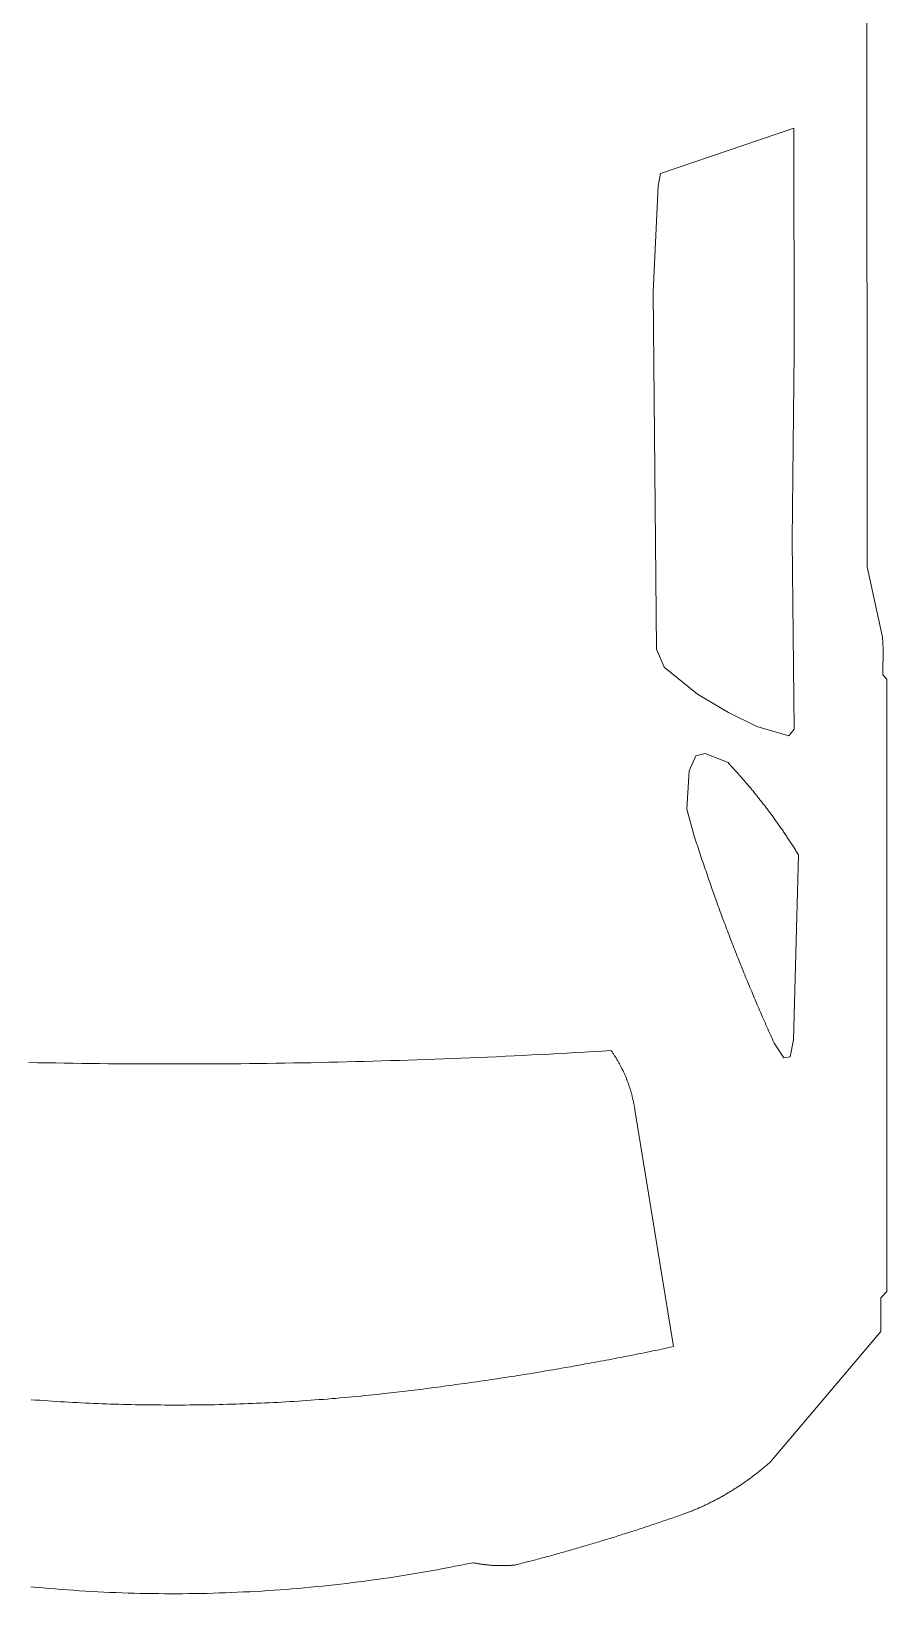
# Model space of a CAD drawing. Header units: millimetres. Extents: x 10 to 410, y 10 to 287.
# Drawn here: x 190.19 to 198.98, y 193.25 to 209.32 of the extents above; entities that cross this region are included whole.
import ezdxf

# ---------------------------------------------------------------- set-up
doc = ezdxf.new("R2010")
doc.units = ezdxf.units.MM
doc.layers.add('LAYER6', color=252, linetype='Continuous')

# ---------------------------------------------------------------- blocks, each defined once
blk = doc.blocks.new('FcPack%d1')
at = {"layer": 'LAYER6', "color": 1, "linetype": 'Continuous', "lineweight": 13}
for p, q in [((51.237, 17.588), (51.23, 31.395)), ((50.482, 22.1), (49.11, 21.633)), ((50.485, 19.801), (50.482, 22.1)), ((49.11, 21.633), (49.086, 21.508)), ((49.086, 21.508), (49.037, 20.413)), ((49.037, 20.413), (49.07, 16.743)), ((50.465, 17.868), (50.485, 19.801)), ((50.487, 15.919), (50.465, 17.868)), ((51.392, 16.866), (51.237, 17.588)), ((49.07, 16.743), (49.149, 16.556)), ((51.401, 16.744), (51.392, 16.866)), ((51.398, 16.477), (51.401, 16.744)), ((49.149, 16.556), (49.491, 16.281)), ((51.437, 16.434), (51.398, 16.477)), ((51.437, 10.138), (51.437, 16.434)), ((49.491, 16.281), (49.809, 16.091)), ((49.809, 16.091), (50.103, 15.949)), ((50.103, 15.949), (50.431, 15.851)), ((50.431, 15.851), (50.487, 15.919)), ((49.474, 15.644), (49.405, 15.49)), ((49.572, 15.668), (49.474, 15.644)), ((49.806, 15.576), (49.572, 15.668)), ((49.405, 15.49), (49.383, 15.098)), ((49.814, 15.567), (49.806, 15.576)), ((49.822, 15.558), (49.814, 15.567)), ((49.83, 15.549), (49.822, 15.558)), ((49.838, 15.541), (49.83, 15.549)), ((49.846, 15.532), (49.838, 15.541)), ((49.854, 15.523), (49.846, 15.532)), ((49.862, 15.514), (49.854, 15.523)), ((49.87, 15.505), (49.862, 15.514)), ((49.879, 15.496), (49.87, 15.505)), ((49.887, 15.488), (49.879, 15.496)), ((49.895, 15.479), (49.887, 15.488)), ((49.903, 15.47), (49.895, 15.479)), ((49.91, 15.461), (49.903, 15.47)), ((49.918, 15.452), (49.91, 15.461)), ((49.926, 15.443), (49.918, 15.452)), ((49.934, 15.434), (49.926, 15.443)), ((49.942, 15.425), (49.934, 15.434)), ((49.95, 15.416), (49.942, 15.425)), ((49.958, 15.407), (49.95, 15.416)), ((49.966, 15.398), (49.958, 15.407)), ((49.974, 15.389), (49.966, 15.398)), ((49.981, 15.38), (49.974, 15.389)), ((49.989, 15.37), (49.981, 15.38)), ((49.997, 15.361), (49.989, 15.37)), ((50.005, 15.352), (49.997, 15.361)), ((50.013, 15.343), (50.005, 15.352)), ((50.02, 15.334), (50.013, 15.343)), ((50.028, 15.325), (50.02, 15.334)), ((50.036, 15.315), (50.028, 15.325)), ((50.043, 15.306), (50.036, 15.315)), ((50.051, 15.297), (50.043, 15.306)), ((50.059, 15.288), (50.051, 15.297)), ((50.066, 15.278), (50.059, 15.288)), ((50.074, 15.269), (50.066, 15.278)), ((50.082, 15.26), (50.074, 15.269)), ((50.089, 15.25), (50.082, 15.26)), ((50.097, 15.241), (50.089, 15.25)), ((50.104, 15.232), (50.097, 15.241)), ((50.112, 15.222), (50.104, 15.232)), ((50.119, 15.213), (50.112, 15.222)), ((50.127, 15.203), (50.119, 15.213)), ((50.134, 15.194), (50.127, 15.203)), ((50.142, 15.184), (50.134, 15.194)), ((50.149, 15.175), (50.142, 15.184)), ((50.157, 15.165), (50.149, 15.175)), ((50.164, 15.156), (50.157, 15.165)), ((50.171, 15.146), (50.164, 15.156)), ((50.179, 15.137), (50.171, 15.146)), ((50.186, 15.127), (50.179, 15.137)), ((50.193, 15.118), (50.186, 15.127)), ((50.201, 15.108), (50.193, 15.118)), ((50.208, 15.099), (50.201, 15.108)), ((49.383, 15.098), (49.454, 14.833)), ((50.215, 15.089), (50.208, 15.099)), ((50.222, 15.079), (50.215, 15.089)), ((50.23, 15.07), (50.222, 15.079)), ((50.237, 15.06), (50.23, 15.07)), ((50.244, 15.05), (50.237, 15.06)), ((50.251, 15.04), (50.244, 15.05)), ((50.258, 15.031), (50.251, 15.04)), ((50.266, 15.021), (50.258, 15.031)), ((50.273, 15.011), (50.266, 15.021)), ((50.28, 15.001), (50.273, 15.011)), ((50.287, 14.992), (50.28, 15.001)), ((50.294, 14.982), (50.287, 14.992)), ((50.301, 14.972), (50.294, 14.982)), ((50.308, 14.962), (50.301, 14.972)), ((50.315, 14.952), (50.308, 14.962)), ((50.322, 14.942), (50.315, 14.952)), ((49.454, 14.833), (49.461, 14.811)), ((49.461, 14.811), (49.469, 14.789)), ((49.469, 14.789), (49.476, 14.767)), ((50.329, 14.933), (50.322, 14.942)), ((50.336, 14.923), (50.329, 14.933)), ((50.343, 14.913), (50.336, 14.923)), ((50.35, 14.903), (50.343, 14.913)), ((50.357, 14.893), (50.35, 14.903)), ((50.364, 14.883), (50.357, 14.893)), ((50.371, 14.873), (50.364, 14.883)), ((50.377, 14.863), (50.371, 14.873)), ((50.384, 14.853), (50.377, 14.863)), ((50.391, 14.843), (50.384, 14.853)), ((50.398, 14.833), (50.391, 14.843)), ((50.405, 14.823), (50.398, 14.833)), ((50.411, 14.813), (50.405, 14.823)), ((50.418, 14.802), (50.411, 14.813)), ((50.425, 14.792), (50.418, 14.802)), ((50.432, 14.782), (50.425, 14.792)), ((49.476, 14.767), (49.483, 14.745)), ((49.483, 14.745), (49.49, 14.722)), ((49.49, 14.722), (49.497, 14.7)), ((49.497, 14.7), (49.505, 14.678)), ((49.505, 14.678), (49.512, 14.656)), ((49.512, 14.656), (49.519, 14.634)), ((49.519, 14.634), (49.527, 14.612)), ((50.438, 14.772), (50.432, 14.782)), ((50.445, 14.762), (50.438, 14.772)), ((50.452, 14.752), (50.445, 14.762)), ((50.458, 14.742), (50.452, 14.752)), ((50.465, 14.731), (50.458, 14.742)), ((50.471, 14.721), (50.465, 14.731)), ((50.478, 14.711), (50.471, 14.721)), ((50.477, 12.725), (50.53, 14.629)), ((50.485, 14.701), (50.478, 14.711)), ((50.491, 14.69), (50.485, 14.701)), ((50.498, 14.68), (50.491, 14.69)), ((50.504, 14.67), (50.498, 14.68)), ((50.511, 14.66), (50.504, 14.67)), ((50.517, 14.649), (50.511, 14.66)), ((50.523, 14.639), (50.517, 14.649)), ((50.53, 14.629), (50.523, 14.639)), ((49.527, 14.612), (49.534, 14.59)), ((49.534, 14.59), (49.541, 14.568)), ((49.541, 14.568), (49.549, 14.546)), ((49.549, 14.546), (49.556, 14.524)), ((49.556, 14.524), (49.564, 14.502)), ((49.564, 14.502), (49.571, 14.48)), ((49.571, 14.48), (49.579, 14.458)), ((49.579, 14.458), (49.586, 14.436)), ((49.586, 14.436), (49.594, 14.414)), ((49.594, 14.414), (49.601, 14.392)), ((49.601, 14.392), (49.609, 14.37)), ((49.609, 14.37), (49.617, 14.348)), ((49.617, 14.348), (49.624, 14.326)), ((49.624, 14.326), (49.632, 14.304)), ((49.632, 14.304), (49.64, 14.282)), ((49.64, 14.282), (49.647, 14.26)), ((49.647, 14.26), (49.655, 14.238)), ((49.655, 14.238), (49.663, 14.216)), ((49.663, 14.216), (49.671, 14.194)), ((49.671, 14.194), (49.679, 14.172)), ((49.679, 14.172), (49.686, 14.15)), ((49.686, 14.15), (49.694, 14.129)), ((49.694, 14.129), (49.702, 14.107)), ((49.702, 14.107), (49.71, 14.085)), ((49.71, 14.085), (49.718, 14.063)), ((49.718, 14.063), (49.726, 14.041)), ((49.726, 14.041), (49.734, 14.019)), ((49.734, 14.019), (49.742, 13.998)), ((49.742, 13.998), (49.75, 13.976)), ((49.75, 13.976), (49.758, 13.954)), ((49.758, 13.954), (49.767, 13.932)), ((49.767, 13.932), (49.775, 13.911)), ((49.775, 13.911), (49.783, 13.889)), ((49.783, 13.889), (49.791, 13.867)), ((49.791, 13.867), (49.799, 13.845)), ((49.799, 13.845), (49.808, 13.824)), ((49.808, 13.824), (49.816, 13.802)), ((49.816, 13.802), (49.824, 13.78)), ((49.824, 13.78), (49.832, 13.759)), ((49.832, 13.759), (49.841, 13.737)), ((49.841, 13.737), (49.849, 13.715)), ((49.849, 13.715), (49.858, 13.694)), ((49.858, 13.694), (49.866, 13.672)), ((49.866, 13.672), (49.874, 13.651)), ((49.874, 13.651), (49.883, 13.629)), ((49.883, 13.629), (49.891, 13.607)), ((49.891, 13.607), (49.9, 13.586)), ((49.9, 13.586), (49.908, 13.564)), ((49.908, 13.564), (49.917, 13.543)), ((49.917, 13.543), (49.926, 13.521)), ((49.926, 13.521), (49.934, 13.5)), ((49.934, 13.5), (49.943, 13.478)), ((49.943, 13.478), (49.952, 13.457)), ((49.952, 13.457), (49.96, 13.435)), ((49.96, 13.435), (49.969, 13.414)), ((49.969, 13.414), (49.978, 13.392)), ((49.978, 13.392), (49.986, 13.371)), ((49.986, 13.371), (49.995, 13.349)), ((49.995, 13.349), (50.004, 13.328)), ((50.004, 13.328), (50.013, 13.307)), ((50.013, 13.307), (50.022, 13.285)), ((50.022, 13.285), (50.031, 13.264)), ((50.031, 13.264), (50.04, 13.242)), ((50.04, 13.242), (50.049, 13.221)), ((50.049, 13.221), (50.057, 13.2)), ((50.057, 13.2), (50.066, 13.178)), ((50.066, 13.178), (50.075, 13.157)), ((50.075, 13.157), (50.085, 13.136)), ((50.085, 13.136), (50.094, 13.114)), ((50.094, 13.114), (50.103, 13.093)), ((50.103, 13.093), (50.112, 13.072)), ((50.112, 13.072), (50.121, 13.051)), ((50.121, 13.051), (50.13, 13.029)), ((50.13, 13.029), (50.139, 13.008)), ((50.139, 13.008), (50.148, 12.987)), ((50.148, 12.987), (50.158, 12.966)), ((50.158, 12.966), (50.167, 12.944)), ((50.167, 12.944), (50.176, 12.923)), ((50.176, 12.923), (50.186, 12.902)), ((50.186, 12.902), (50.195, 12.881)), ((50.195, 12.881), (50.204, 12.86)), ((50.204, 12.86), (50.214, 12.839)), ((50.214, 12.839), (50.223, 12.818)), ((50.223, 12.818), (50.232, 12.796)), ((50.232, 12.796), (50.242, 12.775)), ((50.242, 12.775), (50.251, 12.754)), ((50.251, 12.754), (50.261, 12.733)), ((50.261, 12.733), (50.27, 12.712)), ((50.27, 12.712), (50.28, 12.691)), ((50.444, 12.551), (50.477, 12.725)), ((47.063, 12.537), (46.972, 12.533)), ((47.153, 12.54), (47.063, 12.537)), ((47.244, 12.544), (47.153, 12.54)), ((47.334, 12.548), (47.244, 12.544)), ((47.425, 12.552), (47.334, 12.548)), ((47.516, 12.557), (47.425, 12.552)), ((47.606, 12.561), (47.516, 12.557)), ((47.697, 12.565), (47.606, 12.561)), ((47.788, 12.57), (47.697, 12.565)), ((47.878, 12.574), (47.788, 12.57)), ((47.969, 12.579), (47.878, 12.574)), ((48.059, 12.584), (47.969, 12.579)), ((48.15, 12.589), (48.059, 12.584)), ((48.241, 12.594), (48.15, 12.589)), ((48.331, 12.599), (48.241, 12.594)), ((48.422, 12.605), (48.331, 12.599)), ((48.512, 12.61), (48.422, 12.605)), ((48.603, 12.616), (48.512, 12.61)), ((48.608, 12.609), (48.603, 12.616)), ((48.613, 12.602), (48.608, 12.609)), ((48.617, 12.595), (48.613, 12.602)), ((48.622, 12.588), (48.617, 12.595)), ((48.627, 12.581), (48.622, 12.588)), ((48.631, 12.574), (48.627, 12.581)), ((48.636, 12.567), (48.631, 12.574)), ((48.64, 12.56), (48.636, 12.567)), ((48.645, 12.553), (48.64, 12.56)), ((48.649, 12.546), (48.645, 12.553)), ((48.654, 12.539), (48.649, 12.546)), ((48.658, 12.532), (48.654, 12.539)), ((50.28, 12.691), (50.38, 12.54)), ((50.38, 12.54), (50.444, 12.551)), ((42.709, 12.49), (42.618, 12.492)), ((42.8, 12.489), (42.709, 12.49)), ((42.891, 12.487), (42.8, 12.489)), ((42.981, 12.486), (42.891, 12.487)), ((43.072, 12.484), (42.981, 12.486)), ((43.163, 12.483), (43.072, 12.484)), ((43.253, 12.482), (43.163, 12.483)), ((43.344, 12.481), (43.253, 12.482)), ((43.435, 12.48), (43.344, 12.481)), ((43.525, 12.479), (43.435, 12.48)), ((43.616, 12.479), (43.525, 12.479)), ((43.707, 12.478), (43.616, 12.479)), ((43.798, 12.478), (43.707, 12.478)), ((43.888, 12.477), (43.798, 12.478)), ((43.979, 12.477), (43.888, 12.477)), ((44.07, 12.477), (43.979, 12.477)), ((44.16, 12.477), (44.07, 12.477)), ((44.251, 12.477), (44.16, 12.477)), ((44.342, 12.477), (44.251, 12.477)), ((44.433, 12.478), (44.342, 12.477)), ((44.523, 12.478), (44.433, 12.478)), ((44.614, 12.479), (44.523, 12.478)), ((44.705, 12.479), (44.614, 12.479)), ((44.795, 12.48), (44.705, 12.479)), ((44.886, 12.481), (44.795, 12.48)), ((44.977, 12.482), (44.886, 12.481)), ((45.068, 12.483), (44.977, 12.482)), ((45.158, 12.484), (45.068, 12.483)), ((45.249, 12.486), (45.158, 12.484)), ((45.34, 12.487), (45.249, 12.486)), ((45.43, 12.489), (45.34, 12.487)), ((45.521, 12.49), (45.43, 12.489)), ((45.612, 12.492), (45.521, 12.49)), ((45.702, 12.494), (45.612, 12.492)), ((45.793, 12.496), (45.702, 12.494)), ((45.884, 12.498), (45.793, 12.496)), ((45.974, 12.501), (45.884, 12.498)), ((46.065, 12.503), (45.974, 12.501)), ((46.156, 12.506), (46.065, 12.503)), ((46.247, 12.508), (46.156, 12.506)), ((46.337, 12.511), (46.247, 12.508)), ((46.428, 12.514), (46.337, 12.511)), ((46.519, 12.517), (46.428, 12.514)), ((46.609, 12.52), (46.519, 12.517)), ((46.7, 12.523), (46.609, 12.52)), ((46.791, 12.526), (46.7, 12.523)), ((46.881, 12.53), (46.791, 12.526)), ((46.972, 12.533), (46.881, 12.53)), ((48.662, 12.524), (48.658, 12.532)), ((48.667, 12.517), (48.662, 12.524)), ((48.671, 12.51), (48.667, 12.517)), ((48.675, 12.502), (48.671, 12.51)), ((48.679, 12.495), (48.675, 12.502)), ((48.684, 12.488), (48.679, 12.495)), ((48.688, 12.48), (48.684, 12.488)), ((48.692, 12.473), (48.688, 12.48)), ((48.696, 12.466), (48.692, 12.473)), ((48.7, 12.458), (48.696, 12.466)), ((48.703, 12.451), (48.7, 12.458)), ((48.707, 12.443), (48.703, 12.451)), ((48.711, 12.435), (48.707, 12.443)), ((48.715, 12.428), (48.711, 12.435)), ((48.719, 12.42), (48.715, 12.428)), ((48.722, 12.413), (48.719, 12.42)), ((48.726, 12.405), (48.722, 12.413)), ((48.73, 12.397), (48.726, 12.405)), ((48.733, 12.39), (48.73, 12.397)), ((48.737, 12.382), (48.733, 12.39)), ((48.74, 12.374), (48.737, 12.382)), ((48.744, 12.366), (48.74, 12.374)), ((48.747, 12.358), (48.744, 12.366)), ((48.75, 12.351), (48.747, 12.358)), ((48.754, 12.343), (48.75, 12.351)), ((48.757, 12.335), (48.754, 12.343)), ((48.76, 12.327), (48.757, 12.335)), ((48.763, 12.319), (48.76, 12.327)), ((48.766, 12.311), (48.763, 12.319)), ((48.769, 12.303), (48.766, 12.311)), ((48.773, 12.295), (48.769, 12.303)), ((48.775, 12.287), (48.773, 12.295)), ((48.778, 12.279), (48.775, 12.287)), ((48.781, 12.271), (48.778, 12.279)), ((48.784, 12.263), (48.781, 12.271)), ((48.787, 12.255), (48.784, 12.263)), ((48.79, 12.247), (48.787, 12.255)), ((48.792, 12.239), (48.79, 12.247)), ((48.795, 12.231), (48.792, 12.239)), ((48.798, 12.222), (48.795, 12.231)), ((48.8, 12.214), (48.798, 12.222)), ((48.803, 12.206), (48.8, 12.214)), ((48.805, 12.198), (48.803, 12.206)), ((48.808, 12.19), (48.805, 12.198)), ((48.81, 12.181), (48.808, 12.19)), ((48.812, 12.173), (48.81, 12.181)), ((48.815, 12.165), (48.812, 12.173)), ((48.817, 12.156), (48.815, 12.165)), ((48.819, 12.148), (48.817, 12.156)), ((48.821, 12.14), (48.819, 12.148)), ((48.823, 12.131), (48.821, 12.14)), ((48.825, 12.123), (48.823, 12.131)), ((48.827, 12.115), (48.825, 12.123)), ((48.829, 12.106), (48.827, 12.115)), ((48.831, 12.098), (48.829, 12.106)), ((48.833, 12.09), (48.831, 12.098)), ((48.835, 12.081), (48.833, 12.09)), ((48.837, 12.073), (48.835, 12.081)), ((48.838, 12.064), (48.837, 12.073)), ((48.84, 12.056), (48.838, 12.064)), ((48.842, 12.047), (48.84, 12.056)), ((48.843, 12.039), (48.842, 12.047)), ((48.845, 12.03), (48.843, 12.039)), ((48.846, 12.022), (48.845, 12.03)), ((48.847, 12.013), (48.846, 12.022)), ((48.849, 12.005), (48.847, 12.013)), ((49.245, 9.57), (48.849, 12.005)), ((51.378, 10.072), (51.437, 10.138)), ((51.378, 9.724), (51.378, 10.072)), ((50.243, 8.386), (51.378, 9.724)), ((48.793, 9.477), (48.823, 9.483)), ((48.823, 9.483), (48.853, 9.489)), ((48.853, 9.489), (48.883, 9.495)), ((48.883, 9.495), (48.913, 9.501)), ((48.913, 9.501), (48.943, 9.507)), ((48.943, 9.507), (48.974, 9.514)), ((48.974, 9.514), (49.004, 9.52)), ((49.004, 9.52), (49.034, 9.526)), ((49.034, 9.526), (49.064, 9.532)), ((49.064, 9.532), (49.094, 9.538)), ((49.094, 9.538), (49.124, 9.545)), ((49.124, 9.545), (49.154, 9.551)), ((49.154, 9.551), (49.184, 9.557)), ((49.184, 9.557), (49.215, 9.564)), ((49.215, 9.564), (49.245, 9.57)), ((47.916, 9.317), (47.946, 9.323)), ((47.946, 9.323), (47.976, 9.328)), ((47.976, 9.328), (48.007, 9.333)), ((48.007, 9.333), (48.037, 9.338)), ((48.037, 9.338), (48.067, 9.343)), ((48.067, 9.343), (48.098, 9.348)), ((48.098, 9.348), (48.128, 9.354)), ((48.128, 9.354), (48.158, 9.359)), ((48.158, 9.359), (48.188, 9.364)), ((48.188, 9.364), (48.219, 9.37)), ((48.219, 9.37), (48.249, 9.375)), ((48.249, 9.375), (48.279, 9.381)), ((48.279, 9.381), (48.309, 9.386)), ((48.309, 9.386), (48.34, 9.392)), ((48.34, 9.392), (48.37, 9.397)), ((48.37, 9.397), (48.4, 9.403)), ((48.4, 9.403), (48.43, 9.408)), ((48.43, 9.408), (48.46, 9.414)), ((48.46, 9.414), (48.491, 9.419)), ((48.491, 9.419), (48.521, 9.425)), ((48.521, 9.425), (48.551, 9.431)), ((48.551, 9.431), (48.581, 9.436)), ((48.581, 9.436), (48.612, 9.442)), ((48.612, 9.442), (48.642, 9.448)), ((48.642, 9.448), (48.672, 9.454)), ((48.672, 9.454), (48.702, 9.46)), ((48.702, 9.46), (48.732, 9.466)), ((48.732, 9.466), (48.762, 9.471)), ((48.762, 9.471), (48.793, 9.477)), ((46.853, 9.158), (46.883, 9.162)), ((46.883, 9.162), (46.914, 9.166)), ((46.914, 9.166), (46.944, 9.17)), ((46.944, 9.17), (46.975, 9.174)), ((46.975, 9.174), (47.005, 9.179)), ((47.005, 9.179), (47.036, 9.183)), ((47.036, 9.183), (47.066, 9.187)), ((47.066, 9.187), (47.096, 9.191)), ((47.096, 9.191), (47.127, 9.195)), ((47.127, 9.195), (47.157, 9.2)), ((47.157, 9.2), (47.188, 9.204)), ((47.188, 9.204), (47.218, 9.209)), ((47.218, 9.209), (47.248, 9.213)), ((47.248, 9.213), (47.279, 9.217)), ((47.279, 9.217), (47.309, 9.222)), ((47.309, 9.222), (47.339, 9.226)), ((47.339, 9.226), (47.37, 9.231)), ((47.37, 9.231), (47.4, 9.235)), ((47.4, 9.235), (47.431, 9.24)), ((47.431, 9.24), (47.461, 9.245)), ((47.461, 9.245), (47.491, 9.249)), ((47.491, 9.249), (47.522, 9.254)), ((47.522, 9.254), (47.552, 9.259)), ((47.552, 9.259), (47.582, 9.263)), ((47.582, 9.263), (47.613, 9.268)), ((47.613, 9.268), (47.643, 9.273)), ((47.643, 9.273), (47.673, 9.278)), ((47.673, 9.278), (47.704, 9.283)), ((47.704, 9.283), (47.734, 9.288)), ((47.734, 9.288), (47.764, 9.292)), ((47.764, 9.292), (47.795, 9.297)), ((47.795, 9.297), (47.825, 9.302)), ((47.825, 9.302), (47.855, 9.307)), ((47.855, 9.307), (47.886, 9.312)), ((47.886, 9.312), (47.916, 9.317)), ((42.642, 9.024), (42.685, 9.021)), ((42.685, 9.021), (42.728, 9.018)), ((42.728, 9.018), (42.771, 9.015)), ((42.771, 9.015), (42.813, 9.012)), ((42.813, 9.012), (42.856, 9.009)), ((42.856, 9.009), (42.899, 9.006)), ((42.899, 9.006), (42.942, 9.004)), ((42.942, 9.004), (42.985, 9.001)), ((42.985, 9.001), (43.028, 8.999)), ((43.028, 8.999), (43.071, 8.997)), ((45.173, 8.997), (45.216, 9)), ((45.216, 9), (45.259, 9.002)), ((45.259, 9.002), (45.302, 9.005)), ((45.302, 9.005), (45.345, 9.007)), ((45.345, 9.007), (45.388, 9.01)), ((45.388, 9.01), (45.431, 9.013)), ((45.431, 9.013), (45.474, 9.016)), ((45.474, 9.016), (45.516, 9.019)), ((45.516, 9.019), (45.559, 9.022)), ((45.559, 9.022), (45.602, 9.025)), ((45.602, 9.025), (45.645, 9.028)), ((45.645, 9.028), (45.688, 9.031)), ((45.688, 9.031), (45.731, 9.035)), ((45.731, 9.035), (45.773, 9.038)), ((45.773, 9.038), (45.816, 9.042)), ((45.816, 9.042), (45.859, 9.046)), ((45.859, 9.046), (45.902, 9.05)), ((45.902, 9.05), (45.945, 9.053)), ((45.945, 9.053), (45.987, 9.057)), ((45.987, 9.057), (46.03, 9.062)), ((46.03, 9.062), (46.073, 9.066)), ((46.073, 9.066), (46.116, 9.07)), ((46.116, 9.07), (46.158, 9.074)), ((46.158, 9.074), (46.201, 9.079)), ((46.201, 9.079), (46.244, 9.083)), ((46.244, 9.083), (46.274, 9.087)), ((46.274, 9.087), (46.305, 9.09)), ((46.305, 9.09), (46.335, 9.094)), ((46.335, 9.094), (46.366, 9.097)), ((46.366, 9.097), (46.396, 9.101)), ((46.396, 9.101), (46.427, 9.104)), ((46.427, 9.104), (46.457, 9.108)), ((46.457, 9.108), (46.488, 9.112)), ((46.488, 9.112), (46.518, 9.115)), ((46.518, 9.115), (46.549, 9.119)), ((46.549, 9.119), (46.579, 9.123)), ((46.579, 9.123), (46.609, 9.127)), ((46.609, 9.127), (46.64, 9.13)), ((46.64, 9.13), (46.67, 9.134)), ((46.67, 9.134), (46.701, 9.138)), ((46.701, 9.138), (46.731, 9.142)), ((46.731, 9.142), (46.762, 9.146)), ((46.762, 9.146), (46.792, 9.15)), ((46.792, 9.15), (46.823, 9.154)), ((46.823, 9.154), (46.853, 9.158)), ((43.071, 8.997), (43.114, 8.994)), ((43.114, 8.994), (43.156, 8.992)), ((43.156, 8.992), (43.199, 8.99)), ((43.199, 8.99), (43.242, 8.988)), ((43.242, 8.988), (43.285, 8.986)), ((43.285, 8.986), (43.328, 8.985)), ((43.328, 8.985), (43.371, 8.983)), ((43.371, 8.983), (43.414, 8.982)), ((43.414, 8.982), (43.457, 8.98)), ((43.457, 8.98), (43.5, 8.979)), ((43.5, 8.979), (43.543, 8.977)), ((43.543, 8.977), (43.585, 8.976)), ((43.585, 8.976), (43.628, 8.975)), ((43.628, 8.975), (43.671, 8.974)), ((43.671, 8.974), (43.714, 8.973)), ((43.714, 8.973), (43.757, 8.972)), ((43.757, 8.972), (43.8, 8.972)), ((43.8, 8.972), (43.843, 8.971)), ((43.843, 8.971), (43.886, 8.97)), ((43.886, 8.97), (43.929, 8.97)), ((43.929, 8.97), (43.972, 8.97)), ((43.972, 8.97), (44.015, 8.969)), ((44.015, 8.969), (44.058, 8.969)), ((44.058, 8.969), (44.101, 8.969)), ((44.101, 8.969), (44.144, 8.969)), ((44.144, 8.969), (44.186, 8.969)), ((44.186, 8.969), (44.229, 8.969)), ((44.229, 8.969), (44.272, 8.97)), ((44.272, 8.97), (44.315, 8.97)), ((44.315, 8.97), (44.358, 8.971)), ((44.358, 8.971), (44.401, 8.971)), ((44.401, 8.971), (44.444, 8.972)), ((44.444, 8.972), (44.487, 8.973)), ((44.487, 8.973), (44.53, 8.973)), ((44.53, 8.973), (44.573, 8.974)), ((44.573, 8.974), (44.616, 8.975)), ((44.616, 8.975), (44.659, 8.977)), ((44.659, 8.977), (44.702, 8.978)), ((44.702, 8.978), (44.744, 8.979)), ((44.744, 8.979), (44.787, 8.981)), ((44.787, 8.981), (44.83, 8.982)), ((44.83, 8.982), (44.873, 8.984)), ((44.873, 8.984), (44.916, 8.985)), ((44.916, 8.985), (44.959, 8.987)), ((44.959, 8.987), (45.002, 8.989)), ((45.002, 8.989), (45.045, 8.991)), ((45.045, 8.991), (45.088, 8.993)), ((45.088, 8.993), (45.131, 8.995)), ((45.131, 8.995), (45.173, 8.997)), ((50.203, 8.351), (50.211, 8.358)), ((50.211, 8.358), (50.219, 8.365)), ((50.219, 8.365), (50.227, 8.372)), ((50.227, 8.372), (50.235, 8.379)), ((50.235, 8.379), (50.243, 8.386)), ((50.001, 8.193), (50.009, 8.199)), ((50.009, 8.199), (50.018, 8.205)), ((50.018, 8.205), (50.027, 8.211)), ((50.027, 8.211), (50.035, 8.218)), ((50.035, 8.218), (50.044, 8.224)), ((50.044, 8.224), (50.052, 8.23)), ((50.052, 8.23), (50.061, 8.237)), ((50.061, 8.237), (50.069, 8.243)), ((50.069, 8.243), (50.078, 8.25)), ((50.078, 8.25), (50.086, 8.256)), ((50.086, 8.256), (50.095, 8.263)), ((50.095, 8.263), (50.103, 8.269)), ((50.103, 8.269), (50.112, 8.276)), ((50.112, 8.276), (50.12, 8.283)), ((50.12, 8.283), (50.128, 8.289)), ((50.128, 8.289), (50.137, 8.296)), ((50.137, 8.296), (50.145, 8.303)), ((50.145, 8.303), (50.153, 8.309)), ((50.153, 8.309), (50.161, 8.316)), ((50.161, 8.316), (50.17, 8.323)), ((50.17, 8.323), (50.178, 8.33)), ((50.178, 8.33), (50.186, 8.337)), ((50.186, 8.337), (50.194, 8.344)), ((50.194, 8.344), (50.203, 8.351)), ((49.751, 8.034), (49.76, 8.039)), ((49.76, 8.039), (49.769, 8.044)), ((49.769, 8.044), (49.778, 8.049)), ((49.778, 8.049), (49.787, 8.055)), ((49.787, 8.055), (49.796, 8.06)), ((49.796, 8.06), (49.805, 8.065)), ((49.805, 8.065), (49.814, 8.071)), ((49.814, 8.071), (49.823, 8.076)), ((49.823, 8.076), (49.832, 8.082)), ((49.832, 8.082), (49.841, 8.087)), ((49.841, 8.087), (49.85, 8.093)), ((49.85, 8.093), (49.859, 8.098)), ((49.859, 8.098), (49.868, 8.104)), ((49.868, 8.104), (49.877, 8.11)), ((49.877, 8.11), (49.886, 8.115)), ((49.886, 8.115), (49.895, 8.121)), ((49.895, 8.121), (49.904, 8.127)), ((49.904, 8.127), (49.913, 8.133)), ((49.913, 8.133), (49.922, 8.139)), ((49.922, 8.139), (49.931, 8.144)), ((49.931, 8.144), (49.939, 8.15)), ((49.939, 8.15), (49.948, 8.156)), ((49.948, 8.156), (49.957, 8.162)), ((49.957, 8.162), (49.966, 8.168)), ((49.966, 8.168), (49.975, 8.174)), ((49.975, 8.174), (49.983, 8.18)), ((49.983, 8.18), (49.992, 8.187)), ((49.992, 8.187), (50.001, 8.193)), ((49.41, 7.871), (49.42, 7.875)), ((49.42, 7.875), (49.429, 7.879)), ((49.429, 7.879), (49.439, 7.883)), ((49.439, 7.883), (49.449, 7.887)), ((49.449, 7.887), (49.458, 7.891)), ((49.458, 7.891), (49.468, 7.895)), ((49.468, 7.895), (49.478, 7.899)), ((49.478, 7.899), (49.487, 7.903)), ((49.487, 7.903), (49.497, 7.907)), ((49.497, 7.907), (49.506, 7.911)), ((49.506, 7.911), (49.516, 7.916)), ((49.516, 7.916), (49.525, 7.92)), ((49.525, 7.92), (49.535, 7.924)), ((49.535, 7.924), (49.545, 7.929)), ((49.545, 7.929), (49.554, 7.933)), ((49.554, 7.933), (49.564, 7.937)), ((49.564, 7.937), (49.573, 7.942)), ((49.573, 7.942), (49.583, 7.946)), ((49.583, 7.946), (49.592, 7.951)), ((49.592, 7.951), (49.601, 7.955)), ((49.601, 7.955), (49.611, 7.96)), ((49.611, 7.96), (49.62, 7.965)), ((49.62, 7.965), (49.63, 7.969)), ((49.63, 7.969), (49.639, 7.974)), ((49.639, 7.974), (49.648, 7.979)), ((49.648, 7.979), (49.658, 7.984)), ((49.658, 7.984), (49.667, 7.988)), ((49.667, 7.988), (49.676, 7.993)), ((49.676, 7.993), (49.686, 7.998)), ((49.686, 7.998), (49.695, 8.003)), ((49.695, 8.003), (49.704, 8.008)), ((49.704, 8.008), (49.714, 8.013)), ((49.714, 8.013), (49.723, 8.018)), ((49.723, 8.018), (49.732, 8.023)), ((49.732, 8.023), (49.741, 8.028)), ((49.741, 8.028), (49.751, 8.034)), ((48.934, 7.707), (48.952, 7.713)), ((48.952, 7.713), (48.969, 7.719)), ((48.969, 7.719), (48.987, 7.724)), ((48.987, 7.724), (49.004, 7.73)), ((49.004, 7.73), (49.021, 7.736)), ((49.021, 7.736), (49.039, 7.742)), ((49.039, 7.742), (49.056, 7.748)), ((49.056, 7.748), (49.074, 7.753)), ((49.074, 7.753), (49.091, 7.759)), ((49.091, 7.759), (49.108, 7.765)), ((49.108, 7.765), (49.126, 7.771)), ((49.126, 7.771), (49.143, 7.777)), ((49.143, 7.777), (49.16, 7.783)), ((49.16, 7.783), (49.178, 7.789)), ((49.178, 7.789), (49.195, 7.795)), ((49.195, 7.795), (49.213, 7.801)), ((49.213, 7.801), (49.23, 7.807)), ((49.23, 7.807), (49.247, 7.813)), ((49.247, 7.813), (49.265, 7.819)), ((49.265, 7.819), (49.282, 7.825)), ((49.282, 7.825), (49.299, 7.831)), ((49.299, 7.831), (49.317, 7.837)), ((49.317, 7.837), (49.334, 7.843)), ((49.334, 7.843), (49.351, 7.849)), ((49.351, 7.849), (49.361, 7.853)), ((49.361, 7.853), (49.371, 7.856)), ((49.371, 7.856), (49.381, 7.86)), ((49.381, 7.86), (49.39, 7.864)), ((49.39, 7.864), (49.4, 7.867)), ((49.4, 7.867), (49.41, 7.871)), ((48.427, 7.548), (48.445, 7.553)), ((48.445, 7.553), (48.462, 7.559)), ((48.462, 7.559), (48.48, 7.564)), ((48.48, 7.564), (48.497, 7.569)), ((48.497, 7.569), (48.515, 7.575)), ((48.515, 7.575), (48.532, 7.58)), ((48.532, 7.58), (48.55, 7.585)), ((48.55, 7.585), (48.567, 7.591)), ((48.567, 7.591), (48.585, 7.596)), ((48.585, 7.596), (48.602, 7.601)), ((48.602, 7.601), (48.62, 7.607)), ((48.62, 7.607), (48.637, 7.612)), ((48.637, 7.612), (48.655, 7.618)), ((48.655, 7.618), (48.672, 7.623)), ((48.672, 7.623), (48.69, 7.629)), ((48.69, 7.629), (48.707, 7.634)), ((48.707, 7.634), (48.725, 7.64)), ((48.725, 7.64), (48.742, 7.645)), ((48.742, 7.645), (48.76, 7.651)), ((48.76, 7.651), (48.777, 7.656)), ((48.777, 7.656), (48.795, 7.662)), ((48.795, 7.662), (48.812, 7.668)), ((48.812, 7.668), (48.83, 7.673)), ((48.83, 7.673), (48.847, 7.679)), ((48.847, 7.679), (48.865, 7.684)), ((48.865, 7.684), (48.882, 7.69)), ((48.882, 7.69), (48.899, 7.696)), ((48.899, 7.696), (48.917, 7.701)), ((48.917, 7.701), (48.934, 7.707)), ((47.864, 7.389), (47.881, 7.394)), ((47.881, 7.394), (47.899, 7.398)), ((47.899, 7.398), (47.917, 7.403)), ((47.917, 7.403), (47.934, 7.408)), ((47.934, 7.408), (47.952, 7.413)), ((47.952, 7.413), (47.97, 7.417)), ((47.97, 7.417), (47.987, 7.422)), ((47.987, 7.422), (48.005, 7.427)), ((48.005, 7.427), (48.022, 7.432)), ((48.022, 7.432), (48.04, 7.437)), ((48.04, 7.437), (48.058, 7.442)), ((48.058, 7.442), (48.075, 7.447)), ((48.075, 7.447), (48.093, 7.452)), ((48.093, 7.452), (48.111, 7.456)), ((48.111, 7.456), (48.128, 7.461)), ((48.128, 7.461), (48.146, 7.466)), ((48.146, 7.466), (48.163, 7.471)), ((48.163, 7.471), (48.181, 7.476)), ((48.181, 7.476), (48.199, 7.481)), ((48.199, 7.481), (48.216, 7.486)), ((48.216, 7.486), (48.234, 7.492)), ((48.234, 7.492), (48.251, 7.497)), ((48.251, 7.497), (48.269, 7.502)), ((48.269, 7.502), (48.287, 7.507)), ((48.287, 7.507), (48.304, 7.512)), ((48.304, 7.512), (48.322, 7.517)), ((48.322, 7.517), (48.339, 7.522)), ((48.339, 7.522), (48.357, 7.527)), ((48.357, 7.527), (48.374, 7.533)), ((48.374, 7.533), (48.392, 7.538)), ((48.392, 7.538), (48.41, 7.543)), ((48.41, 7.543), (48.427, 7.548)), ((46.506, 7.223), (46.567, 7.233)), ((46.567, 7.233), (46.629, 7.243)), ((46.629, 7.243), (46.691, 7.254)), ((46.691, 7.254), (46.753, 7.265)), ((46.753, 7.265), (46.814, 7.276)), ((46.814, 7.276), (46.876, 7.287)), ((46.876, 7.287), (46.938, 7.299)), ((46.938, 7.299), (46.999, 7.311)), ((46.999, 7.311), (47.061, 7.323)), ((47.061, 7.323), (47.122, 7.335)), ((47.122, 7.335), (47.184, 7.348)), ((47.184, 7.348), (47.192, 7.346)), ((47.192, 7.346), (47.199, 7.345)), ((47.199, 7.345), (47.207, 7.343)), ((47.207, 7.343), (47.215, 7.342)), ((47.215, 7.342), (47.223, 7.341)), ((47.223, 7.341), (47.231, 7.339)), ((47.231, 7.339), (47.238, 7.338)), ((47.238, 7.338), (47.246, 7.337)), ((47.246, 7.337), (47.254, 7.335)), ((47.254, 7.335), (47.262, 7.334)), ((47.262, 7.334), (47.27, 7.333)), ((47.27, 7.333), (47.277, 7.332)), ((47.277, 7.332), (47.285, 7.331)), ((47.285, 7.331), (47.293, 7.33)), ((47.293, 7.33), (47.301, 7.329)), ((47.301, 7.329), (47.309, 7.328)), ((47.309, 7.328), (47.317, 7.327)), ((47.317, 7.327), (47.324, 7.326)), ((47.324, 7.326), (47.332, 7.325)), ((47.332, 7.325), (47.34, 7.325)), ((47.34, 7.325), (47.348, 7.324)), ((47.348, 7.324), (47.356, 7.323)), ((47.356, 7.323), (47.364, 7.323)), ((47.364, 7.323), (47.372, 7.322)), ((47.372, 7.322), (47.379, 7.321)), ((47.379, 7.321), (47.387, 7.321)), ((47.387, 7.321), (47.395, 7.32)), ((47.395, 7.32), (47.403, 7.32)), ((47.403, 7.32), (47.411, 7.32)), ((47.411, 7.32), (47.419, 7.319)), ((47.419, 7.319), (47.427, 7.319)), ((47.427, 7.319), (47.435, 7.319)), ((47.435, 7.319), (47.442, 7.318)), ((47.442, 7.318), (47.45, 7.318)), ((47.45, 7.318), (47.458, 7.318)), ((47.458, 7.318), (47.466, 7.318)), ((47.466, 7.318), (47.474, 7.318)), ((47.474, 7.318), (47.482, 7.318)), ((47.482, 7.318), (47.49, 7.318)), ((47.49, 7.318), (47.498, 7.318)), ((47.498, 7.318), (47.506, 7.318)), ((47.506, 7.318), (47.513, 7.318)), ((47.513, 7.318), (47.521, 7.319)), ((47.521, 7.319), (47.529, 7.319)), ((47.529, 7.319), (47.537, 7.319)), ((47.537, 7.319), (47.545, 7.319)), ((47.545, 7.319), (47.553, 7.32)), ((47.553, 7.32), (47.561, 7.32)), ((47.561, 7.32), (47.569, 7.321)), ((47.569, 7.321), (47.576, 7.321)), ((47.576, 7.321), (47.584, 7.322)), ((47.584, 7.322), (47.592, 7.322)), ((47.592, 7.322), (47.6, 7.323)), ((47.6, 7.323), (47.608, 7.324)), ((47.608, 7.324), (47.616, 7.324)), ((47.616, 7.324), (47.634, 7.329)), ((47.634, 7.329), (47.651, 7.333)), ((47.651, 7.333), (47.669, 7.338)), ((47.669, 7.338), (47.687, 7.342)), ((47.687, 7.342), (47.704, 7.347)), ((47.704, 7.347), (47.722, 7.352)), ((47.722, 7.352), (47.74, 7.356)), ((47.74, 7.356), (47.757, 7.361)), ((47.757, 7.361), (47.775, 7.365)), ((47.775, 7.365), (47.793, 7.37)), ((47.793, 7.37), (47.811, 7.375)), ((47.811, 7.375), (47.828, 7.379)), ((47.828, 7.379), (47.846, 7.384)), ((47.846, 7.384), (47.864, 7.389)), ((42.639, 7.1), (42.701, 7.094)), ((42.701, 7.094), (42.763, 7.089)), ((42.763, 7.089), (42.826, 7.083)), ((42.826, 7.083), (42.888, 7.078)), ((42.888, 7.078), (42.951, 7.073)), ((42.951, 7.073), (43.013, 7.069)), ((45.2, 7.069), (45.262, 7.074)), ((45.262, 7.074), (45.325, 7.079)), ((45.325, 7.079), (45.387, 7.084)), ((45.387, 7.084), (45.449, 7.09)), ((45.449, 7.09), (45.512, 7.096)), ((45.512, 7.096), (45.574, 7.102)), ((45.574, 7.102), (45.636, 7.108)), ((45.636, 7.108), (45.699, 7.114)), ((45.699, 7.114), (45.761, 7.121)), ((45.761, 7.121), (45.823, 7.128)), ((45.823, 7.128), (45.885, 7.135)), ((45.885, 7.135), (45.947, 7.143)), ((45.947, 7.143), (46.01, 7.151)), ((46.01, 7.151), (46.072, 7.159)), ((46.072, 7.159), (46.134, 7.167)), ((46.134, 7.167), (46.196, 7.176)), ((46.196, 7.176), (46.258, 7.185)), ((46.258, 7.185), (46.32, 7.194)), ((46.32, 7.194), (46.382, 7.203)), ((46.382, 7.203), (46.444, 7.213)), ((46.444, 7.213), (46.506, 7.223)), ((43.013, 7.069), (43.075, 7.064)), ((43.075, 7.064), (43.138, 7.06)), ((43.138, 7.06), (43.2, 7.056)), ((43.2, 7.056), (43.263, 7.052)), ((43.263, 7.052), (43.325, 7.049)), ((43.325, 7.049), (43.388, 7.046)), ((43.388, 7.046), (43.45, 7.043)), ((43.45, 7.043), (43.513, 7.041)), ((43.513, 7.041), (43.575, 7.038)), ((43.575, 7.038), (43.638, 7.036)), ((43.638, 7.036), (43.7, 7.034)), ((43.7, 7.034), (43.763, 7.033)), ((43.763, 7.033), (43.825, 7.032)), ((43.825, 7.032), (43.888, 7.031)), ((43.888, 7.031), (43.95, 7.03)), ((43.95, 7.03), (44.013, 7.029)), ((44.013, 7.029), (44.075, 7.029)), ((44.075, 7.029), (44.138, 7.029)), ((44.138, 7.029), (44.2, 7.029)), ((44.2, 7.029), (44.263, 7.03)), ((44.263, 7.03), (44.325, 7.031)), ((44.325, 7.031), (44.388, 7.032)), ((44.388, 7.032), (44.45, 7.033)), ((44.45, 7.033), (44.513, 7.035)), ((44.513, 7.035), (44.575, 7.037)), ((44.575, 7.037), (44.638, 7.039)), ((44.638, 7.039), (44.7, 7.041)), ((44.7, 7.041), (44.763, 7.044)), ((44.763, 7.044), (44.825, 7.047)), ((44.825, 7.047), (44.888, 7.05)), ((44.888, 7.05), (44.95, 7.053)), ((44.95, 7.053), (45.013, 7.057)), ((45.013, 7.057), (45.075, 7.061)), ((45.075, 7.061), (45.138, 7.065)), ((45.138, 7.065), (45.2, 7.069))]:
    blk.add_line(p, q, dxfattribs=at)

msp = doc.modelspace()

# ---------------------------------------------------------------- block references
at = {"layer": 'LAYER6', "color": 2, "linetype": 'Continuous', "lineweight": 13}
msp.add_blockref('FcPack%d1', (147.544, 186.222), dxfattribs=at)

doc.saveas('drawing.dxf')
